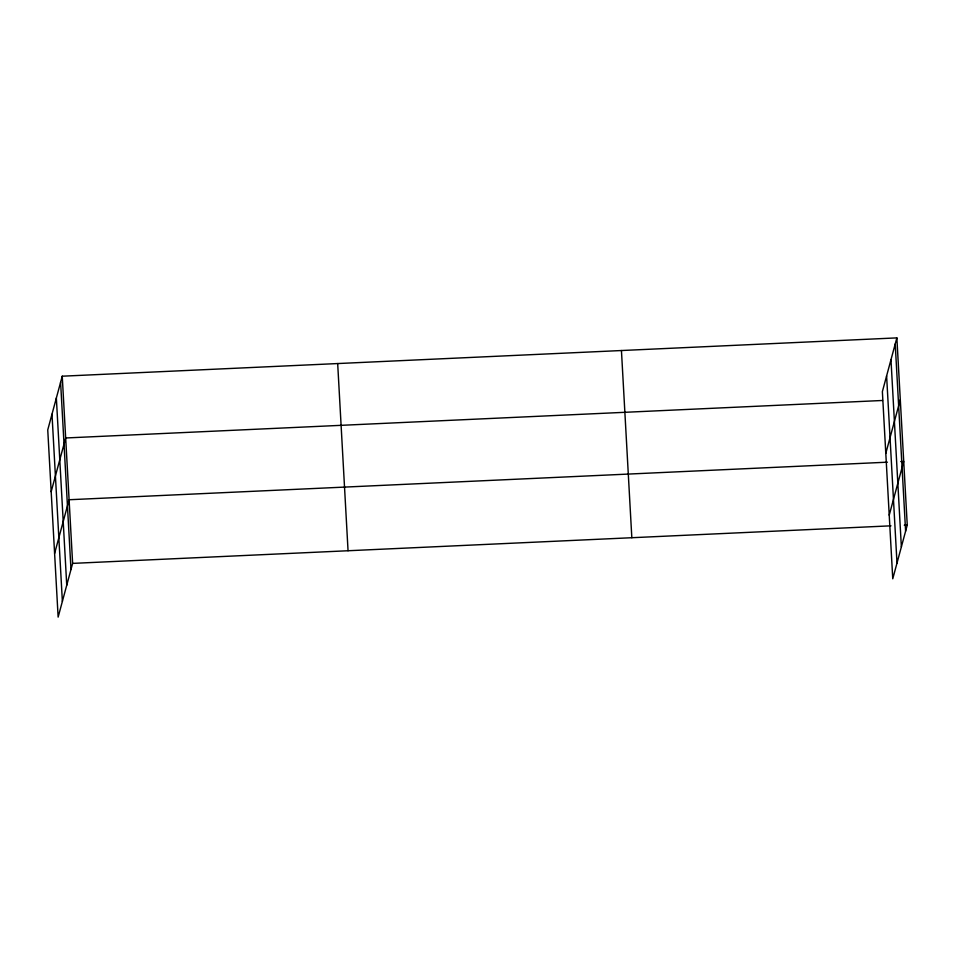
<?xml version="1.0" encoding="UTF-8"?>
<svg xmlns="http://www.w3.org/2000/svg" width="955" height="955" viewBox="0 0 955 955"><rect width="100%" height="100%" fill="white"/><g stroke="black" fill="none" stroke-linecap="round" stroke-linejoin="round"><path stroke-width="1.43" d="M62.242 376.198L47.75 429.917L58.136 617.109L72.628 563.39L62.242 376.198L896.864 337.891L907.25 525.083L892.758 578.802L882.372 391.61L896.864 337.891M51.176 491.694L65.668 437.975L882.527 400.479M54.602 553.47L69.094 499.74L887.434 462.184M885.798 453.386L900.29 399.656M889.224 515.163L903.716 461.432L900.756 461.563M72.628 563.39L890.967 525.823M904.29 525.214L907.25 525.083M895.217 343.991L905.603 531.183M890.979 359.701L901.365 546.893M886.61 375.9L896.996 563.092M621.442 350.533L631.828 537.725M337.676 363.557L348.05 550.749M60.595 382.298L70.98 569.502M56.357 398.02L66.743 585.212M51.988 414.207L62.373 601.399"/></g></svg>
